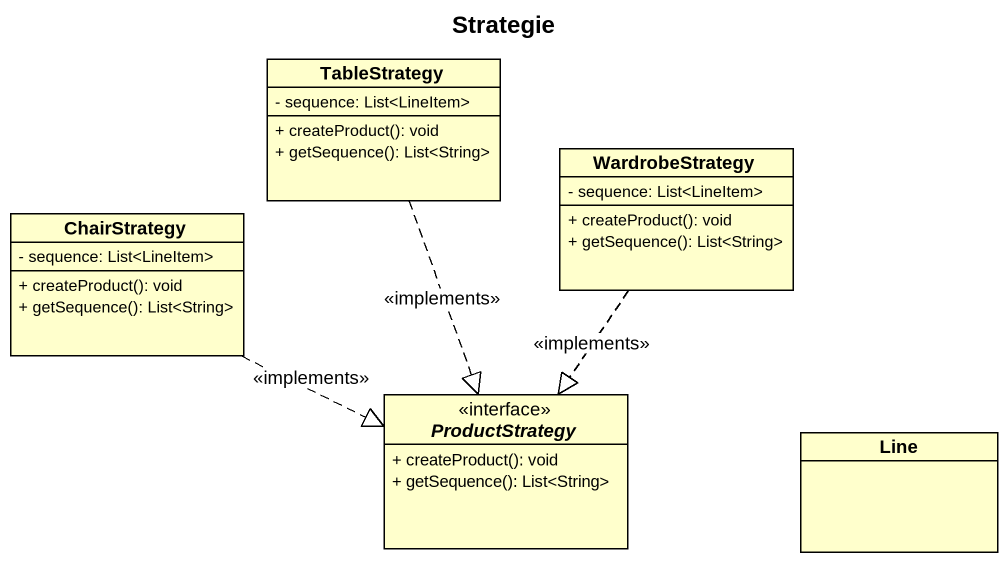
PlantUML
@startuml
title Strategie
hide circle
hide empty members
skinparam classAttributeIconSize 0
class TableStrategy {
  - sequence: List<LineItem>
  + createProduct(): void
  + getSequence(): List<String>
}
class WardrobeStrategy {
  - sequence: List<LineItem>
  + createProduct(): void
  + getSequence(): List<String>
}
class ChairStrategy {
  - sequence: List<LineItem>
  + createProduct(): void
  + getSequence(): List<String>
}
interface ProductStrategy {
  + createProduct(): void
  + getSequence(): List<String>
}
class Line
TableStrategy ..|> ProductStrategy : <<implements>>
WardrobeStrategy ..|> ProductStrategy : <<implements>>
ChairStrategy .right.|> ProductStrategy : <<implements>>
@enduml
